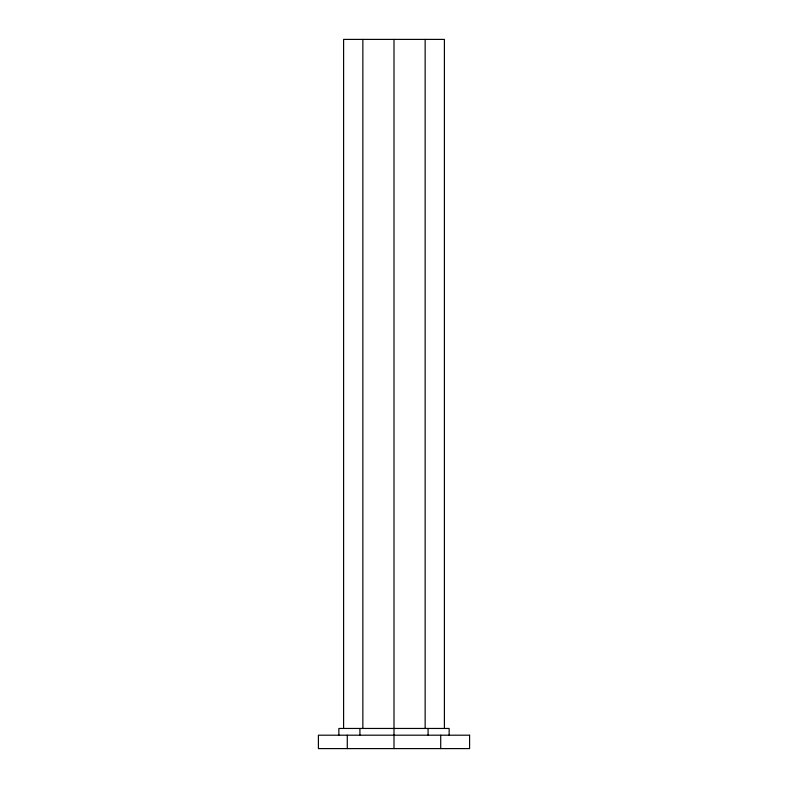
<?xml version="1.0" encoding="UTF-8"?>
<svg xmlns="http://www.w3.org/2000/svg" width="788" height="788" viewBox="0 0 788 788"><rect width="100%" height="100%" fill="white"/><g stroke="black" fill="none" stroke-linecap="round" stroke-linejoin="round"><path stroke-width="1.18" d="M449.14 735.194L449.14 728.457L338.86 728.457L338.86 735.194M444.402 728.457L444.402 39.4L343.598 39.4L343.598 728.457M440.719 735.194L440.719 748.6M428.081 728.457L428.081 735.194M425.146 39.4L425.146 728.457M394 39.4L394 748.6M362.854 39.4L362.854 728.457M359.919 728.457L359.919 735.194M347.281 735.194L347.281 748.6M469.589 735.194L318.411 735.194L318.411 748.6L469.589 748.6L469.589 735.194"/></g></svg>
